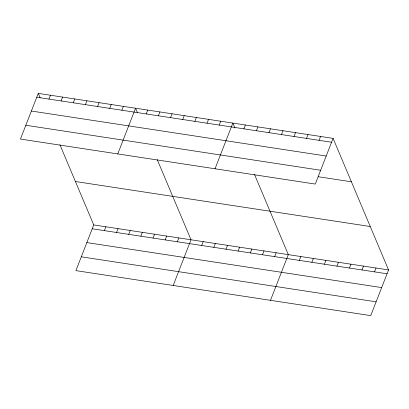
<?xml version="1.0" encoding="UTF-8"?>
<svg xmlns="http://www.w3.org/2000/svg" width="409" height="409" viewBox="0 0 409 409"><rect width="100%" height="100%" fill="white"/><g stroke="black" fill="none" stroke-linecap="round" stroke-linejoin="round"><path stroke-width="0.61" d="M38.267 93.375L20.45 139.07L315.278 184.07L333.095 138.375L38.267 93.375L40.143 97.828M48.927 99.085L50.43 95.236M61.089 100.941L62.587 97.091M73.247 102.797L74.75 98.947M85.409 104.653L86.912 100.803M97.572 106.509L99.075 102.659M109.735 108.365L111.238 104.515M121.897 110.22L123.395 106.371M117.746 153.922L135.558 108.227L137.434 112.68M59.949 144.817L93.722 224.93L75.905 270.625L370.733 315.625L388.55 269.93L333.095 138.375M146.218 113.932L147.721 110.082M104.382 230.635L105.885 226.785M158.38 115.793L159.883 111.938M116.545 232.491L118.043 228.641M170.543 117.649L172.046 113.794M128.702 234.347L130.205 230.497M182.705 119.505L184.208 115.65M140.865 236.203L142.368 232.353M194.868 121.361L196.366 117.506M153.027 238.064L154.53 234.209M207.026 123.216L208.529 119.362M165.19 239.919L166.693 236.065M219.188 125.072L220.691 121.222M177.353 241.775L178.851 237.92M215.037 168.774L232.854 123.078L234.965 128.083M173.201 285.472L191.013 239.776L157.245 159.668M243.882 128.84L245.385 124.99M201.673 245.487L203.176 241.637M256.412 130.752L257.915 126.902M213.835 247.343L215.338 243.493M268.943 132.664L270.446 128.815M225.998 249.199L227.501 245.349M281.474 134.576L282.972 130.727M238.161 251.054L239.664 247.205M294.005 136.488L295.502 132.639M250.323 252.91L251.821 249.061M306.535 138.4L308.033 134.551M262.481 254.766L263.984 250.916M319.061 140.313L320.564 136.463M274.644 256.622L276.147 252.772M270.492 300.324L288.309 254.628L254.536 174.515M299.337 260.39L300.84 256.54M311.868 262.302L313.371 258.452M324.398 264.219L325.896 260.364M336.929 266.131L338.427 262.276M349.46 268.043L350.958 264.188M361.985 269.955L363.489 266.101M374.516 271.867L376.019 268.013M36.764 97.23L331.592 142.23M31.381 111.038L326.208 156.033M25.833 125.266L320.661 170.262M318.192 176.719L351.397 181.79M75.42 181.519L370.247 226.514M93.722 224.93L388.55 269.93M92.219 228.779L387.047 273.779M86.836 242.588L381.663 287.588M81.289 256.816L376.116 301.816"/></g></svg>
